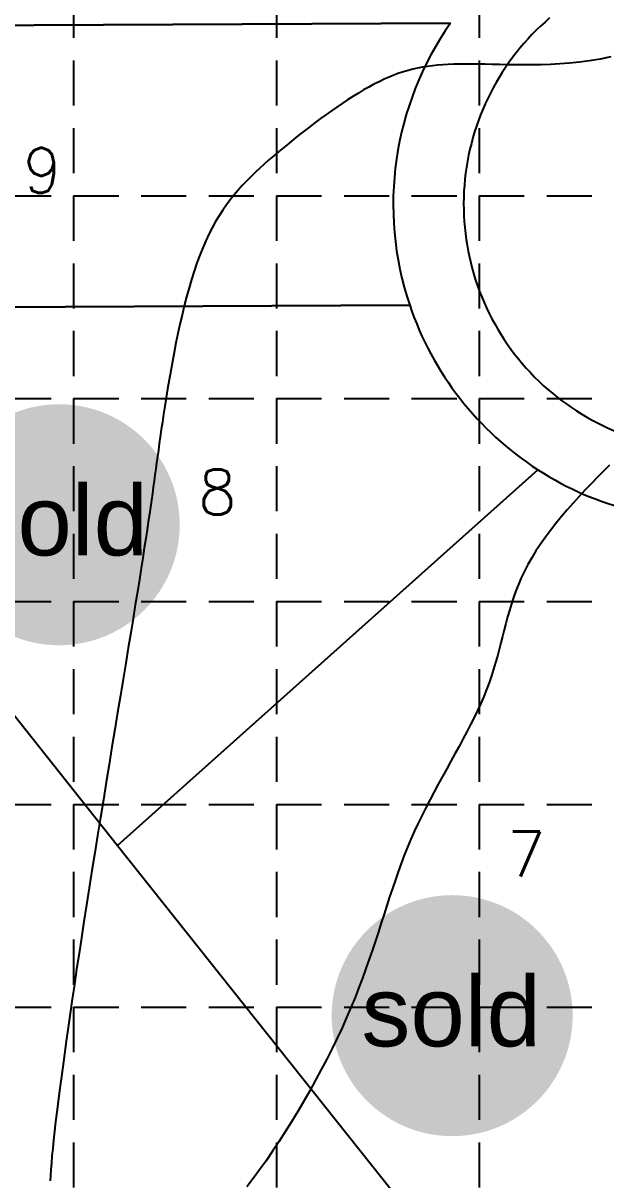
# Model space of a CAD drawing. Header units: inches. Extents: x -2116 to 192, y -2317 to -873.
# Drawn here: x -358.8 to -255.4, y -1985.4 to -1780.2 of the extents above; entities that cross this region are included whole.
import ezdxf
from ezdxf.enums import TextEntityAlignment as Align

# ---------------------------------------------------------------- set-up
doc = ezdxf.new("R2010")
doc.units = ezdxf.units.IN
doc.header["$LTSCALE"] = 40
doc.header["$MEASUREMENT"] = 0
doc.linetypes.add('DAM', pattern=[0.5, 0.2, -0.1, 0.2])
doc.linetypes.add('DASHED', pattern=[0.75, 0.5, -0.25])
for name, color, linetype in [('1-BC', 7, 'Continuous'), ('1-DAM_TEXT', 7, 'DAM'), ('1-LOTS', 7, 'Continuous'), ('BASE', 7, 'Continuous'), ('grid', 9, 'Continuous'), ('TOPO100_CON', 9, 'Continuous'), ('TOPO100_ICON', 9, 'Continuous')]:
    doc.layers.add(name, color=color, linetype=linetype)
doc.styles.add('ryland', font='ARIAL.TTF', dxfattribs={"height": 25})
doc.styles.add('SEG_LABEL08', font='simplex1')

# ---------------------------------------------------------------- blocks, each defined once
blk = doc.blocks.new('Sold')
h = blk.add_hatch(color=7)
h.paths.add_polyline_path([(38.78, 18.77, 1), (0.52, 18.77, 1)])
h.paths.add_polyline_path([(2.42, 10.89), (36.59, 10.89), (36.59, 27.86), (2.42, 27.86)], flags=24)
at = {"layer": 'BASE', "color": 7, "style": 'ryland'}
blk.add_text('sold', height=11.127, dxfattribs=at).set_placement((19.5, 13.9), align=Align.CENTER)

msp = doc.modelspace()

# ---------------------------------------------------------------- linework, layer by layer
at = {"layer": '1-BC', "linetype": 'Continuous'}
for start, end in [(130.4781, 175.4781), (175.4781, 220.4781), (220.4781, 265.4781)]:
    msp.add_arc((-237.14, -1812.33), 43.5, start, end, dxfattribs=at)
at = {"layer": '1-LOTS', "linetype": 'Continuous'}
for p, q in [((-417.89, -1830.8, 53699.5), (-290.21, -1830.19)), ((-290.21, -1830.19), (-417.89, -1830.8, 53699.5)), ((-417.89, -1830.8, 53699.5), (-342.05, -1926.11, 53906.91)), ((-267.48, -1859.4), (-342.05, -1926.11, 53906.91)), ((-342.05, -1926.11, 53906.91), (-267.48, -1859.4)), ((-342.05, -1926.11, 53906.91), (-265.46, -2022.36, 54100))]:
    msp.add_line(p, q, dxfattribs=at)
at = {"layer": '1-LOTS', "linetype": 'Continuous', "flags": 128}
for points in [[(-418.52, -1780.81), (-282.97, -1780.15)], [(-282.97, -1780.15), (-418.52, -1780.81)]]:
    msp.add_lwpolyline(points, dxfattribs=at)
at = {"layer": '1-LOTS', "linetype": 'Continuous'}
for start, end in [(144.9315, 198.5986), (198.5986, 237.1968), (237.1968, 275.1363)]:
    msp.add_arc((-237.14, -1812.33), 56, start, end, dxfattribs=at)
for p in [(-290.21, -1830.19), (-267.48, -1859.4)]:
    msp.add_point(p, dxfattribs=at)
at = {"layer": 'grid', "color": 8, "linetype": 'DASHED', "ltscale": 0.4}
for p, q in [((-349.87, -910.78), (-349.87, -2278.78)), ((-313.87, -910.78), (-313.87, -2278.78)), ((-277.87, -910.78), (-277.87, -2278.78)), ((-2077.87, -1810.78), (154.13, -1810.78)), ((-2077.87, -1846.78), (154.13, -1846.78)), ((-2077.87, -1882.78), (154.13, -1882.78)), ((-2077.87, -1918.78), (154.13, -1918.78)), ((-2077.87, -1954.78), (154.13, -1954.78))]:
    msp.add_line(p, q, dxfattribs=at)
at = {"layer": 'TOPO100_CON', "color": 35, "linetype": 'Continuous'}
msp.add_lwpolyline([(-254.54, -1786.16), (-256.43, -1786.52), (-258.28, -1786.82), (-260.08, -1787.06), (-261.84, -1787.25), (-263.56, -1787.39), (-265.24, -1787.48), (-266.87, -1787.54), (-268.45, -1787.57), (-269.98, -1787.58), (-271.46, -1787.57), (-272.88, -1787.54), (-274.25, -1787.51), (-275.57, -1787.48), (-276.83, -1787.45), (-278.03, -1787.43), (-279.19, -1787.42), (-280.29, -1787.42), (-281.36, -1787.42), (-282.39, -1787.45), (-283.38, -1787.49), (-284.34, -1787.54), (-285.27, -1787.61), (-286.18, -1787.71), (-287.07, -1787.82), (-287.94, -1787.96), (-288.8, -1788.12), (-289.65, -1788.32), (-290.49, -1788.53), (-291.33, -1788.78), (-292.17, -1789.06), (-293.02, -1789.38), (-293.88, -1789.73), (-294.75, -1790.11), (-295.64, -1790.54), (-296.55, -1791), (-297.46, -1791.49), (-298.39, -1792.01), (-299.33, -1792.57), (-300.28, -1793.15), (-301.23, -1793.76), (-302.19, -1794.39), (-303.15, -1795.04), (-304.11, -1795.71), (-305.07, -1796.4), (-306.04, -1797.1), (-306.99, -1797.81), (-307.95, -1798.54), (-308.89, -1799.27), (-309.83, -1800), (-310.76, -1800.74), (-311.67, -1801.49), (-312.58, -1802.23), (-313.46, -1802.96), (-314.33, -1803.7), (-315.19, -1804.43), (-316.02, -1805.16), (-316.84, -1805.9), (-317.64, -1806.64), (-318.43, -1807.4), (-319.19, -1808.18), (-319.94, -1808.97), (-320.67, -1809.79), (-321.38, -1810.63), (-322.08, -1811.51), (-322.75, -1812.42), (-323.41, -1813.37), (-324.05, -1814.35), (-324.67, -1815.38), (-325.27, -1816.46), (-325.85, -1817.6), (-326.41, -1818.78), (-326.96, -1820.03), (-327.48, -1821.34), (-327.99, -1822.71), (-328.47, -1824.14), (-328.94, -1825.63), (-329.38, -1827.15), (-329.81, -1828.72), (-330.23, -1830.32), (-330.62, -1831.95), (-331, -1833.59), (-331.36, -1835.25), (-331.7, -1836.91), (-332.03, -1838.57), (-332.34, -1840.22), (-332.63, -1841.85), (-332.91, -1843.46), (-333.18, -1845.05), (-333.43, -1846.59), (-333.67, -1848.1), (-333.89, -1849.55), (-334.1, -1850.95), (-334.3, -1852.29), (-334.48, -1853.56), (-334.66, -1854.76), (-334.82, -1855.93), (-334.98, -1857.05), (-335.13, -1858.15), (-335.28, -1859.23), (-335.43, -1860.31), (-335.58, -1861.39), (-335.73, -1862.5), (-335.89, -1863.63), (-336.06, -1864.8), (-336.23, -1866.02), (-336.42, -1867.3), (-336.62, -1868.66), (-336.83, -1870.09), (-337.07, -1871.62), (-337.32, -1873.26), (-337.59, -1875.01), (-337.88, -1876.89), (-338.2, -1878.91), (-338.55, -1881.07), (-338.92, -1883.37), (-339.32, -1885.8), (-339.73, -1888.34), (-340.17, -1890.99), (-340.62, -1893.74), (-341.08, -1896.58), (-341.56, -1899.49), (-342.05, -1902.47), (-342.55, -1905.5), (-343.06, -1908.58), (-343.57, -1911.69), (-344.08, -1914.83), (-344.59, -1917.98), (-345.1, -1921.13), (-345.61, -1924.28), (-346.12, -1927.4), (-346.61, -1930.51), (-347.1, -1933.57), (-347.57, -1936.59), (-348.03, -1939.54), (-348.48, -1942.44), (-348.91, -1945.27), (-349.33, -1948.04), (-349.73, -1950.74), (-350.12, -1953.36), (-350.49, -1955.91), (-350.84, -1958.39), (-351.18, -1960.79), (-351.5, -1963.1), (-351.81, -1965.33), (-352.1, -1967.47), (-352.36, -1969.53), (-352.61, -1971.49), (-352.85, -1973.36), (-353.06, -1975.13), (-353.25, -1976.8), (-353.43, -1978.37), (-353.58, -1979.83), (-353.71, -1981.18), (-353.82, -1982.43), (-353.92, -1983.58), (-353.99, -1984.62), (-354.05, -1985.57)], dxfattribs=at)
at = {"layer": 'TOPO100_ICON', "color": 35, "linetype": 'Continuous', "flags": 128}
msp.add_lwpolyline([(-254.75, -1858.57), (-255.81, -1859.63), (-256.88, -1860.73), (-257.96, -1861.84), (-259.04, -1862.98), (-260.12, -1864.15), (-261.19, -1865.33), (-262.24, -1866.52), (-263.26, -1867.73), (-264.26, -1868.94), (-265.22, -1870.16), (-266.13, -1871.38), (-267, -1872.59), (-267.81, -1873.81), (-268.55, -1875.01), (-269.23, -1876.21), (-269.85, -1877.4), (-270.41, -1878.57), (-270.91, -1879.74), (-271.37, -1880.91), (-271.78, -1882.07), (-272.17, -1883.22), (-272.52, -1884.38), (-272.85, -1885.53), (-273.16, -1886.68), (-273.46, -1887.83), (-273.75, -1888.98), (-274.05, -1890.14), (-274.34, -1891.3), (-274.65, -1892.46), (-274.98, -1893.63), (-275.33, -1894.81), (-275.7, -1896), (-276.11, -1897.2), (-276.56, -1898.41), (-277.06, -1899.63), (-277.59, -1900.86), (-278.16, -1902.11), (-278.77, -1903.36), (-279.41, -1904.63), (-280.07, -1905.91), (-280.76, -1907.2), (-281.46, -1908.5), (-282.18, -1909.82), (-282.92, -1911.14), (-283.65, -1912.47), (-284.4, -1913.82), (-285.14, -1915.17), (-285.87, -1916.54), (-286.6, -1917.91), (-287.32, -1919.3), (-288.02, -1920.69), (-288.7, -1922.1), (-289.36, -1923.51), (-289.99, -1924.93), (-290.59, -1926.37), (-291.17, -1927.81), (-291.72, -1929.26), (-292.25, -1930.73), (-292.76, -1932.2), (-293.27, -1933.7), (-293.77, -1935.2), (-294.26, -1936.73), (-294.76, -1938.27), (-295.26, -1939.82), (-295.77, -1941.4), (-296.29, -1943), (-296.83, -1944.61), (-297.39, -1946.25), (-297.97, -1947.91), (-298.59, -1949.6), (-299.23, -1951.31), (-299.91, -1953.04), (-300.64, -1954.81), (-301.41, -1956.6), (-302.22, -1958.41), (-303.08, -1960.26), (-303.98, -1962.11), (-304.92, -1963.98), (-305.9, -1965.86), (-306.91, -1967.73), (-307.94, -1969.6), (-309, -1971.45), (-310.09, -1973.29), (-311.19, -1975.11), (-312.3, -1976.89), (-313.43, -1978.64), (-314.57, -1980.35), (-315.71, -1982.01), (-316.85, -1983.62), (-317.99, -1985.18), (-319.12, -1986.66)], dxfattribs=at)

# ---------------------------------------------------------------- block references
at = {"color": 200, "xscale": 1.117884993374901, "yscale": 1.117884993374901, "zscale": 1.117884993374901}
for p in [(-374.39, -1890.15), (-304.64, -1977.26)]:
    msp.add_blockref('Sold', p, dxfattribs=at)

# ---------------------------------------------------------------- texts
at = {"layer": '1-DAM_TEXT', "linetype": 'Continuous', "style": 'SEG_LABEL08'}
for s, p in [('9', (-355.43, -1806.29)), ('8', (-324.37, -1863.34)), ('7', (-269.5, -1927.6))]:
    msp.add_text(s, height=8, dxfattribs=at).set_placement(p, align=Align.MIDDLE_CENTER)

doc.saveas('drawing.dxf')
